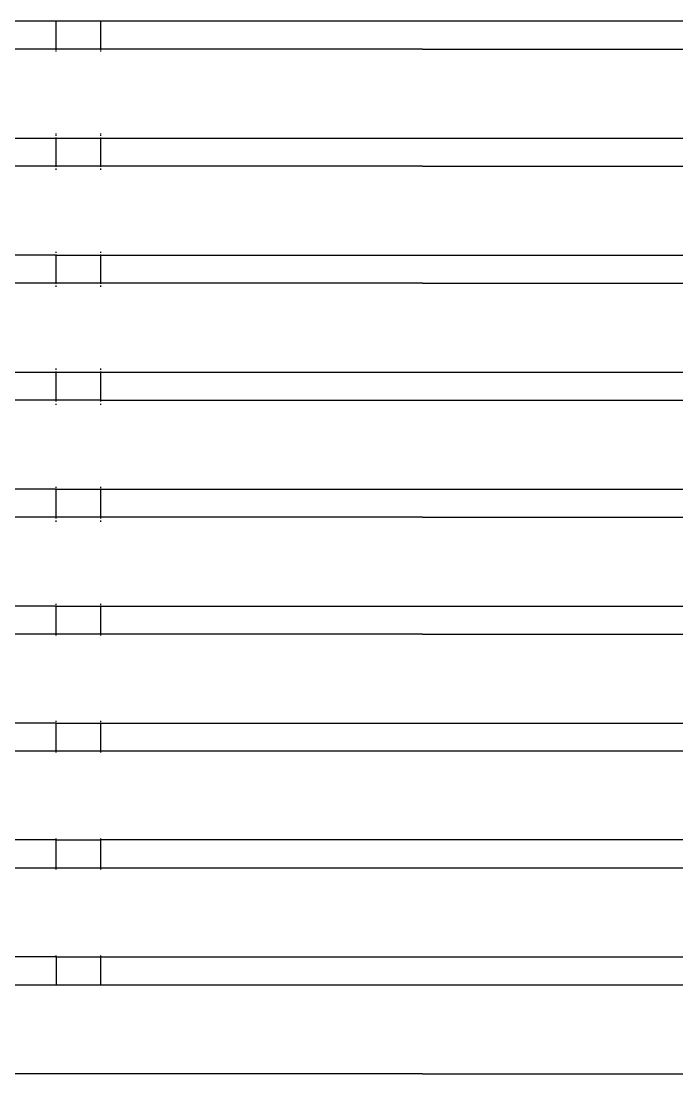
# Model space of a CAD drawing. Header units: millimetres. Extents: x 21 to 5427, y 20 to 4028.
# Drawn here: x 1530.4 to 1810.6, y 2484.6 to 2934.7 of the extents above; entities that cross this region are included whole.
import ezdxf

# ---------------------------------------------------------------- set-up
doc = ezdxf.new("R2010")
doc.units = ezdxf.units.MM

msp = doc.modelspace()

# ---------------------------------------------------------------- linework, layer by layer
for p, q in [((1545.38, 2934.59), (1505.38, 2934.59)), ((1545.38, 2934.65), (1545.38, 2934.59)), ((1553.15, 2934.59), (1545.38, 2934.59)), ((1545.38, 2922.59), (1545.38, 2934.59)), ((1564.06, 2934.59), (1553.15, 2934.59)), ((1564.12, 2934.59), (1564.06, 2934.59)), ((1564.31, 2934.59), (1564.12, 2934.59)), ((1564.31, 2934.65), (1564.31, 2934.59)), ((1564.31, 2934.59), (1564.31, 2922.59)), ((1867.72, 2934.59), (1564.31, 2934.59)), ((1545.38, 2922.59), (1505.38, 2922.59)), ((1545.38, 2922.55), (1545.38, 2922.59)), ((1547.27, 2922.59), (1545.38, 2922.59)), ((1545.38, 2922.32), (1545.38, 2922.55)), ((1545.38, 2921.59), (1545.38, 2922)), ((1564.06, 2922.59), (1547.27, 2922.59)), ((1564.12, 2922.59), (1564.06, 2922.59)), ((1564.31, 2922.59), (1564.12, 2922.59)), ((1564.31, 2922.59), (1564.31, 2922.56)), ((1701.83, 2922.59), (1564.31, 2922.59)), ((1564.31, 2922.56), (1564.31, 2922.32)), ((1564.31, 2922), (1564.31, 2921.59)), ((1701.83, 2922.59), (2345.38, 2922.59)), ((1545.38, 2886.3), (1545.38, 2886.59)), ((1545.38, 2885.59), (1545.38, 2886.07)), ((1564.31, 2886.59), (1564.31, 2886.31)), ((1564.31, 2886.07), (1564.31, 2885.59)), ((1505.38, 2884.59), (1535.94, 2884.59)), ((1535.94, 2884.59), (1545.38, 2884.59)), ((1545.38, 2884.65), (1545.38, 2884.85)), ((1545.38, 2884.59), (1545.38, 2884.65)), ((1545.38, 2884.59), (1564.06, 2884.59)), ((1545.38, 2872.59), (1545.38, 2884.59)), ((1564.06, 2884.59), (1564.12, 2884.59)), ((1564.12, 2884.59), (1564.31, 2884.59)), ((1564.31, 2884.85), (1564.31, 2884.65)), ((1564.31, 2884.59), (1564.31, 2884.65)), ((1564.31, 2884.59), (1564.31, 2872.59)), ((1564.31, 2884.59), (2345.38, 2884.59)), ((1545.38, 2872.59), (1505.38, 2872.59)), ((1564.06, 2872.59), (1545.38, 2872.59)), ((1545.38, 2872.55), (1545.38, 2872.59)), ((1545.38, 2872.52), (1545.38, 2872.55)), ((1545.38, 2872.32), (1545.38, 2872.52)), ((1545.38, 2871.1), (1545.38, 2871.59)), ((1564.12, 2872.59), (1564.06, 2872.59)), ((1564.31, 2872.59), (1564.12, 2872.59)), ((1564.31, 2872.59), (1564.31, 2872.56)), ((1701.83, 2872.59), (1564.31, 2872.59)), ((1564.31, 2872.56), (1564.31, 2872.52)), ((1564.31, 2872.52), (1564.31, 2872.32)), ((1564.31, 2871.59), (1564.31, 2871.1)), ((1701.83, 2872.59), (2345.38, 2872.59)), ((1545.38, 2835.59), (1545.38, 2836.07)), ((1564.31, 2836.07), (1564.31, 2835.59)), ((1545.38, 2834.59), (1505.38, 2834.59)), ((1545.38, 2834.61), (1545.38, 2834.85)), ((1545.38, 2834.59), (1545.38, 2834.61)), ((1545.38, 2834.59), (1564.06, 2834.59)), ((1545.38, 2822.59), (1545.38, 2834.59)), ((1564.06, 2834.59), (1564.12, 2834.59)), ((1564.12, 2834.59), (1564.31, 2834.59)), ((1564.31, 2834.85), (1564.31, 2834.61)), ((1564.31, 2834.61), (1564.31, 2834.59)), ((1564.31, 2834.59), (1564.31, 2822.59)), ((1564.31, 2834.59), (2345.38, 2834.59)), ((1545.38, 2822.59), (1505.38, 2822.59)), ((1545.38, 2822.56), (1545.38, 2822.59)), ((1564.06, 2822.59), (1545.38, 2822.59)), ((1545.38, 2822.32), (1545.38, 2822.56)), ((1564.12, 2822.59), (1564.06, 2822.59)), ((1564.31, 2822.59), (1564.12, 2822.59)), ((1564.31, 2822.59), (1564.31, 2822.56)), ((1701.83, 2822.59), (1564.31, 2822.59)), ((1564.31, 2822.56), (1564.31, 2822.32)), ((1701.83, 2822.59), (2345.38, 2822.59)), ((1545.38, 2821.1), (1545.38, 2821.59)), ((1564.31, 2821.59), (1564.31, 2821.1)), ((1545.38, 2785.59), (1545.38, 2786.07)), ((1564.31, 2786.07), (1564.31, 2785.59)), ((1505.38, 2784.59), (1535.94, 2784.59)), ((1535.94, 2784.59), (1545.38, 2784.59)), ((1545.38, 2784.65), (1545.38, 2784.85)), ((1545.38, 2784.59), (1545.38, 2784.65)), ((1545.38, 2784.59), (1564.06, 2784.59)), ((1545.38, 2772.59), (1545.38, 2784.59)), ((1564.06, 2784.59), (1564.12, 2784.59)), ((1564.12, 2784.59), (1564.31, 2784.59)), ((1564.31, 2784.85), (1564.31, 2784.65)), ((1564.31, 2784.59), (1564.31, 2784.65)), ((1564.31, 2784.59), (1564.31, 2772.59)), ((1564.31, 2784.59), (2345.38, 2784.59)), ((1545.38, 2772.59), (1505.38, 2772.59)), ((1564.06, 2772.59), (1545.38, 2772.59)), ((1545.38, 2772.52), (1545.38, 2772.59)), ((1564.12, 2772.59), (1564.06, 2772.59)), ((1564.31, 2772.59), (1564.12, 2772.59)), ((1564.31, 2772.59), (2345.38, 2772.59)), ((1564.31, 2772.52), (1564.31, 2772.59)), ((1545.38, 2772.02), (1545.38, 2772.32)), ((1545.38, 2770.87), (1545.38, 2771.1)), ((1545.38, 2770.59), (1545.38, 2770.87)), ((1564.31, 2772.32), (1564.31, 2772)), ((1564.31, 2771.1), (1564.31, 2770.86)), ((1564.31, 2770.86), (1564.31, 2770.59)), ((1545.38, 2734.59), (1505.38, 2734.59)), ((1545.38, 2735.17), (1545.38, 2735.59)), ((1545.38, 2734.65), (1545.38, 2734.85)), ((1545.38, 2734.59), (1545.38, 2734.65)), ((1545.38, 2734.59), (1564.06, 2734.59)), ((1545.38, 2722.59), (1545.38, 2734.59)), ((1564.06, 2734.59), (1564.12, 2734.59)), ((1564.12, 2734.59), (1564.31, 2734.59)), ((1564.31, 2735.59), (1564.31, 2735.17)), ((1564.31, 2734.85), (1564.31, 2734.65)), ((1564.31, 2734.59), (1564.31, 2734.65)), ((1564.31, 2734.59), (1564.31, 2722.59)), ((1564.31, 2734.59), (2345.38, 2734.59)), ((1535.94, 2722.59), (1505.38, 2722.59)), ((1545.38, 2722.59), (1535.94, 2722.59)), ((1545.38, 2722.56), (1545.38, 2722.59)), ((1564.06, 2722.59), (1545.38, 2722.59)), ((1545.38, 2722.52), (1545.38, 2722.56)), ((1545.38, 2722), (1545.38, 2722.32)), ((1545.38, 2720.87), (1545.38, 2721.1)), ((1545.38, 2720.59), (1545.38, 2720.87)), ((1564.12, 2722.59), (1564.06, 2722.59)), ((1564.31, 2722.59), (1564.12, 2722.59)), ((1564.31, 2722.59), (1564.31, 2722.56)), ((1701.83, 2722.59), (1564.31, 2722.59)), ((1564.31, 2722.56), (1564.31, 2722.52)), ((1564.31, 2722.32), (1564.31, 2722)), ((1564.31, 2721.1), (1564.31, 2720.86)), ((1564.31, 2720.86), (1564.31, 2720.59)), ((1701.83, 2722.59), (2345.38, 2722.59)), ((1545.38, 2684.59), (1505.38, 2684.59)), ((1545.38, 2685.17), (1545.38, 2685.59)), ((1545.38, 2684.65), (1545.38, 2684.85)), ((1545.38, 2684.59), (1545.38, 2684.65)), ((1545.38, 2684.59), (1564.06, 2684.59)), ((1545.38, 2672.59), (1545.38, 2684.59)), ((1564.06, 2684.59), (1564.12, 2684.59)), ((1564.12, 2684.59), (1564.31, 2684.59)), ((1564.31, 2685.59), (1564.31, 2685.17)), ((1564.31, 2684.85), (1564.31, 2684.65)), ((1564.31, 2684.59), (1564.31, 2684.65)), ((1564.31, 2684.59), (1564.31, 2672.59)), ((1564.31, 2684.59), (2345.38, 2684.59)), ((1545.38, 2672.59), (1505.38, 2672.59)), ((1545.38, 2672.55), (1545.38, 2672.59)), ((1564.06, 2672.59), (1545.38, 2672.59)), ((1545.38, 2672.52), (1545.38, 2672.55)), ((1545.38, 2672), (1545.38, 2672.32)), ((1564.12, 2672.59), (1564.06, 2672.59)), ((1564.31, 2672.59), (1564.12, 2672.59)), ((1564.31, 2672.59), (1564.31, 2672.56)), ((1701.83, 2672.59), (1564.31, 2672.59)), ((1564.31, 2672.56), (1564.31, 2672.52)), ((1564.31, 2672.32), (1564.31, 2672)), ((1701.83, 2672.59), (2345.38, 2672.59)), ((1545.38, 2634.59), (1505.38, 2634.59)), ((1545.38, 2635.17), (1545.38, 2635.59)), ((1545.38, 2634.65), (1545.38, 2634.85)), ((1545.38, 2634.59), (1545.38, 2634.65)), ((1545.38, 2634.59), (1564.06, 2634.59)), ((1545.38, 2622.59), (1545.38, 2634.59)), ((1564.06, 2634.59), (1564.12, 2634.59)), ((1564.12, 2634.59), (1564.31, 2634.59)), ((1564.31, 2635.59), (1564.31, 2635.17)), ((1564.31, 2634.85), (1564.31, 2634.65)), ((1564.31, 2634.59), (1564.31, 2634.65)), ((1564.31, 2634.59), (1564.31, 2622.59)), ((1564.31, 2634.59), (2345.38, 2634.59)), ((1535.94, 2622.59), (1505.38, 2622.59)), ((1545.38, 2622.59), (1535.94, 2622.59)), ((1564.06, 2622.59), (1545.38, 2622.59)), ((1545.38, 2622.52), (1545.38, 2622.59)), ((1545.38, 2622), (1545.38, 2622.32)), ((1564.12, 2622.59), (1564.06, 2622.59)), ((1564.31, 2622.59), (1564.12, 2622.59)), ((1701.83, 2622.59), (1564.31, 2622.59)), ((1564.31, 2622.52), (1564.31, 2622.59)), ((1564.31, 2622.32), (1564.31, 2622)), ((1867.72, 2622.59), (1701.83, 2622.59)), ((1545.38, 2584.59), (1505.38, 2584.59)), ((1545.38, 2584.85), (1545.38, 2585.17)), ((1545.38, 2584.65), (1545.38, 2584.85)), ((1545.38, 2584.59), (1545.38, 2584.65)), ((1545.38, 2572.59), (1545.38, 2584.59)), ((1545.38, 2584.59), (1564.06, 2584.59)), ((1564.06, 2584.59), (1564.12, 2584.59)), ((1564.12, 2584.59), (1564.31, 2584.59)), ((1564.31, 2585.17), (1564.31, 2584.85)), ((1564.31, 2584.85), (1564.31, 2584.65)), ((1564.31, 2584.65), (1564.31, 2584.59)), ((1564.31, 2584.59), (1564.31, 2572.59)), ((1867.72, 2584.59), (1564.31, 2584.59)), ((1545.38, 2572.59), (1505.38, 2572.58)), ((1545.38, 2572.55), (1545.38, 2572.59)), ((1564.06, 2572.59), (1545.38, 2572.59)), ((1545.38, 2572.32), (1545.38, 2572.52)), ((1545.38, 2572), (1545.38, 2572.32)), ((1564.12, 2572.59), (1564.06, 2572.59)), ((1564.31, 2572.59), (1564.12, 2572.59)), ((1564.31, 2572.59), (1564.31, 2572.55)), ((1867.72, 2572.59), (1564.31, 2572.59)), ((1564.31, 2572.52), (1564.31, 2572.32)), ((1564.31, 2572.32), (1564.31, 2572)), ((1545.38, 2534.59), (1505.38, 2534.59)), ((1545.38, 2534.85), (1545.38, 2535.17)), ((1545.38, 2534.65), (1545.38, 2534.85)), ((1545.38, 2534.59), (1545.38, 2534.62)), ((1545.38, 2534.59), (1545.38, 2522.59)), ((1545.38, 2534.59), (1547.27, 2534.59)), ((1547.27, 2534.59), (1564.06, 2534.59)), ((1564.06, 2534.59), (1564.12, 2534.59)), ((1564.12, 2534.59), (1564.31, 2534.59)), ((1564.31, 2535.17), (1564.31, 2534.85)), ((1564.31, 2534.85), (1564.31, 2534.65)), ((1564.31, 2534.59), (1564.31, 2522.59)), ((1564.31, 2534.59), (1701.83, 2534.59)), ((1701.83, 2534.59), (2345.38, 2534.59)), ((1545.38, 2522.59), (1505.38, 2522.59)), ((1545.38, 2522.56), (1545.38, 2522.59)), ((1553.15, 2522.59), (1545.38, 2522.59)), ((1545.38, 2522.52), (1545.38, 2522.56)), ((1564.06, 2522.59), (1553.15, 2522.59)), ((1564.12, 2522.59), (1564.06, 2522.59)), ((1564.31, 2522.59), (1564.12, 2522.59)), ((1564.31, 2522.59), (1564.31, 2522.56)), ((1701.83, 2522.59), (1564.31, 2522.59)), ((1564.31, 2522.56), (1564.31, 2522.52)), ((1867.72, 2522.59), (1701.83, 2522.59)), ((1701.83, 2484.59), (1469.24, 2484.59)), ((1701.83, 2484.59), (3275.38, 2484.59))]:
    msp.add_line(p, q)

doc.saveas('drawing.dxf')
